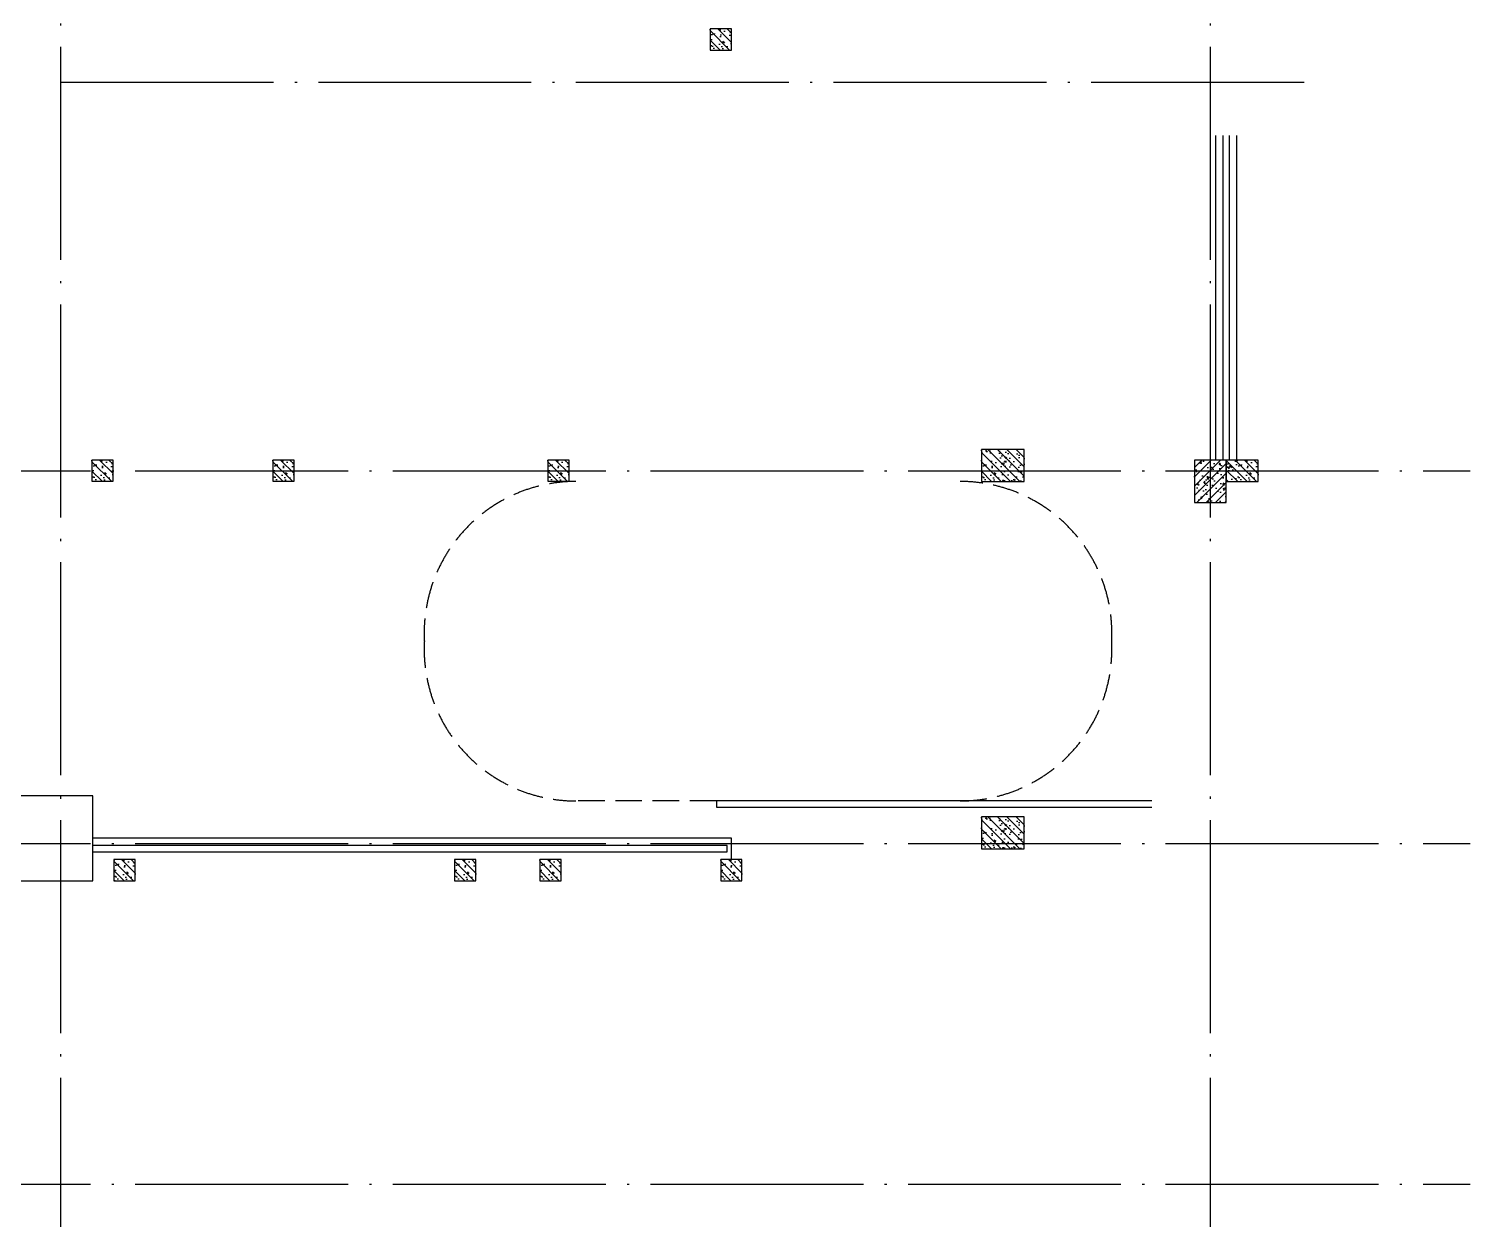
# Model space of a CAD drawing. Extents: x 6843040 to 15500510, y -6507076 to -4940511.
# Drawn here: x 9245105 to 9258646, y -5554030 to -5542852 of the extents above; entities that cross this region are included whole.
import ezdxf

# ---------------------------------------------------------------- set-up
doc = ezdxf.new("R2010")
doc.units = 0
doc.header["$LTSCALE"] = 1000
doc.header["$MEASUREMENT"] = 0
doc.linetypes.add('DASH', pattern=[0.35, 0.25, -0.1])
doc.linetypes.add('DOTE', pattern=[2.42, 2, -0.2, 0.02, -0.2])
for name, color, linetype in [('COLUMN', 10, 'Continuous'), ('DOTE', 8, 'DOTE'), ('FLOOR', 9, 'Continuous'), ('plan-1', 40, 'Continuous'), ('PUB_HATCH', 8, 'Continuous'), ('RAIL', 163, 'Continuous'), ('STAIR', 2, 'Continuous'), ('建筑细线', 5, 'Continuous')]:
    doc.layers.add(name, color=color, linetype=linetype)

# ---------------------------------------------------------------- blocks, each defined once
blk = doc.blocks.new('屋面层构造柱0911')
at = {"layer": 'PUB_HATCH'}
h = blk.add_hatch(dxfattribs=at)
h.set_pattern_fill('钢筋混凝土', color=256, scale=25, angle=90, style=0)
h.set_pattern_definition([(134.999998, (-1317475.31, 757308.32), (-44.194175, -44.194172), []), (140, (-1317475.31, 757308.32), (15.68804, 179.315045), [18.75, -206.25]), (85, (-1317475.3, 757308.32), (-188.048035, -34.68783), [15, -165]), (190.4514, (-1317474, 757323.26), (-172.35988, 144.62735), [15.93505, -175.28553]), (136.1842, (-1317525.3, 757308.32), (41.37976, 266.81026), [28.125, -309.375]), (186.6356, (-1317521.86, 757330.55), (-243.52946, 233.66568), [23.90257, -262.92825]), (81.1842, (-1317525.3, 757308.32), (-243.52964, 233.6655), [22.5, -247.5]), (111, (-1317512.81, 757333.32), (100.65473, 149.22676), [18.75, -206.25]), (56, (-1317512.8, 757333.32), (-181.28751, 60.82884), [15, -165]), (161.4514, (-1317504.42, 757345.75), (-80.63262, 210.05566), [15.93505, -175.28553]), (127.499998, (-1317475.31, 757308.32), (-83.223463, 3.039967), [0, -163, 0, -167.5, 0, -165.625]), (97.499998, (-1317475.31, 757308.32), (-98.602926, 65.767388), [0, -95.5, 0, -159.25, 0, -63.125]), (57.499998, (-1317475.31, 757252.57), (5.638722, 133.455609), [0, -62.5, 0, -195, 0, -258.75]), (47.499998, (-1317475.31, 757227.57), (-25.02624, 145.796543), [0, -81.25, 0, -129.5, 0, -183.75])])
edge = h.paths.add_edge_path()
edge.add_line((-1011059, 1024790), (-1011259, 1024790))
edge.add_line((-1011059, 1024790), (-1011059, 1024990))
edge.add_line((-1011059, 1024990), (-1011259, 1024990))
edge.add_line((-1011259, 1024990), (-1011259, 1024790))
h = blk.add_hatch(dxfattribs=at)
h.set_pattern_fill('钢筋混凝土', color=256, scale=25, angle=90, style=0)
h.set_pattern_definition([(134.999998, (-1314925.3, 753258.72), (-44.194175, -44.194172), []), (140, (-1314925.3, 753258.72), (15.68804, 179.315045), [18.75, -206.25]), (85, (-1314925.3, 753258.72), (-188.048035, -34.68783), [15, -165]), (190.4514, (-1314924, 753273.66), (-172.35988, 144.62735), [15.93505, -175.28553]), (136.1842, (-1314975.3, 753258.72), (41.37976, 266.81026), [28.125, -309.375]), (186.6356, (-1314971.85, 753280.95), (-243.52946, 233.66568), [23.90257, -262.92825]), (81.1842, (-1314975.3, 753258.72), (-243.52964, 233.6655), [22.5, -247.5]), (111, (-1314962.8, 753283.72), (100.65473, 149.22676), [18.75, -206.25]), (56, (-1314962.8, 753283.72), (-181.28751, 60.82884), [15, -165]), (161.4514, (-1314954.42, 753296.15), (-80.63262, 210.05566), [15.93505, -175.28553]), (127.499998, (-1314925.3, 753258.72), (-83.223463, 3.039967), [0, -163, 0, -167.5, 0, -165.625]), (97.499998, (-1314925.3, 753258.72), (-98.602926, 65.767388), [0, -95.5, 0, -159.25, 0, -63.125]), (57.499998, (-1314925.3, 753202.97), (5.638722, 133.455609), [0, -62.5, 0, -195, 0, -258.75]), (47.499998, (-1314925.3, 753177.97), (-25.02624, 145.796543), [0, -81.25, 0, -129.5, 0, -183.75])])
edge = h.paths.add_edge_path()
edge.add_line((-1008309, 1020740), (-1008709, 1020740))
edge.add_line((-1008309, 1020740), (-1008309, 1021040))
edge.add_line((-1008309, 1021040), (-1008709, 1021040))
edge.add_line((-1008709, 1021040), (-1008709, 1020740))
h = blk.add_hatch(dxfattribs=at)
h.set_pattern_fill('钢筋混凝土', color=256, scale=25, angle=90, style=0)
h.set_pattern_definition([(134.999998, (-1323282.9, 753259.66), (-44.194175, -44.194172), []), (140, (-1323282.9, 753259.66), (15.68804, 179.315045), [18.75, -206.25]), (85, (-1323282.9, 753259.66), (-188.048035, -34.68783), [15, -165]), (190.4514, (-1323281.6, 753274.6), (-172.35988, 144.62735), [15.93505, -175.28553]), (136.1842, (-1323332.9, 753259.66), (41.37976, 266.81026), [28.125, -309.375]), (186.6356, (-1323329.45, 753281.9), (-243.52946, 233.66568), [23.90257, -262.92825]), (81.1842, (-1323332.9, 753259.66), (-243.52964, 233.6655), [22.5, -247.5]), (111, (-1323320.4, 753284.66), (100.65473, 149.22676), [18.75, -206.25]), (56, (-1323320.4, 753284.66), (-181.28751, 60.82884), [15, -165]), (161.4514, (-1323312.01, 753297.1), (-80.63262, 210.05566), [15.93505, -175.28553]), (127.499998, (-1323282.9, 753259.66), (-83.223463, 3.039967), [0, -163, 0, -167.5, 0, -165.625]), (97.499998, (-1323282.9, 753259.66), (-98.602926, 65.767388), [0, -95.5, 0, -159.25, 0, -63.125]), (57.499998, (-1323282.9, 753203.91), (5.638722, 133.455609), [0, -62.5, 0, -195, 0, -258.75]), (47.499998, (-1323282.9, 753178.91), (-25.02624, 145.796543), [0, -81.25, 0, -129.5, 0, -183.75])])
edge = h.paths.add_edge_path()
edge.add_line((-1016867, 1020741), (-1017067, 1020741))
edge.add_line((-1016867, 1020741), (-1016867, 1020941))
edge.add_line((-1016867, 1020941), (-1017067, 1020941))
edge.add_line((-1017067, 1020941), (-1017067, 1020741))
h = blk.add_hatch(dxfattribs=at)
h.set_pattern_fill('钢筋混凝土', color=256, scale=25, angle=90, style=0)
h.set_pattern_definition([(134.999998, (-1321582.9, 753259.66), (-44.194175, -44.194172), []), (140, (-1321582.9, 753259.66), (15.68804, 179.315045), [18.75, -206.25]), (85, (-1321582.9, 753259.66), (-188.048035, -34.68783), [15, -165]), (190.4514, (-1321581.6, 753274.6), (-172.35988, 144.62735), [15.93505, -175.28553]), (136.1842, (-1321632.9, 753259.66), (41.37976, 266.81026), [28.125, -309.375]), (186.6356, (-1321629.45, 753281.9), (-243.52946, 233.66568), [23.90257, -262.92825]), (81.1842, (-1321632.9, 753259.66), (-243.52964, 233.6655), [22.5, -247.5]), (111, (-1321620.4, 753284.66), (100.65473, 149.22676), [18.75, -206.25]), (56, (-1321620.4, 753284.66), (-181.28751, 60.82884), [15, -165]), (161.4514, (-1321612.01, 753297.1), (-80.63262, 210.05566), [15.93505, -175.28553]), (127.499998, (-1321582.9, 753259.66), (-83.223463, 3.039967), [0, -163, 0, -167.5, 0, -165.625]), (97.499998, (-1321582.9, 753259.66), (-98.602926, 65.767388), [0, -95.5, 0, -159.25, 0, -63.125]), (57.499998, (-1321582.9, 753203.91), (5.638722, 133.455609), [0, -62.5, 0, -195, 0, -258.75]), (47.499998, (-1321582.9, 753178.91), (-25.02624, 145.796543), [0, -81.25, 0, -129.5, 0, -183.75])])
edge = h.paths.add_edge_path()
edge.add_line((-1015167, 1020741), (-1015367, 1020741))
edge.add_line((-1015167, 1020741), (-1015167, 1020941))
edge.add_line((-1015167, 1020941), (-1015367, 1020941))
edge.add_line((-1015367, 1020941), (-1015367, 1020741))
h = blk.add_hatch(dxfattribs=at)
h.set_pattern_fill('钢筋混凝土', color=256, scale=25, angle=90, style=0)
h.set_pattern_definition([(134.999998, (-1319000.217, 753259.66), (-44.194175, -44.194172), []), (140, (-1319000.22, 753259.66), (15.68804, 179.315045), [18.75, -206.25]), (85, (-1319000.22, 753259.66), (-188.048035, -34.68783), [15, -165]), (190.4514, (-1318998.91, 753274.6), (-172.35988, 144.62735), [15.93505, -175.28553]), (136.1842, (-1319050.22, 753259.66), (41.37976, 266.81026), [28.125, -309.375]), (186.6356, (-1319046.77, 753281.9), (-243.52946, 233.66568), [23.90257, -262.92825]), (81.1842, (-1319050.22, 753259.66), (-243.52964, 233.6655), [22.5, -247.5]), (111, (-1319037.72, 753284.66), (100.65473, 149.22676), [18.75, -206.25]), (56, (-1319037.72, 753284.66), (-181.28751, 60.82884), [15, -165]), (161.4514, (-1319029.33, 753297.1), (-80.63262, 210.05566), [15.93505, -175.28553]), (127.499998, (-1319000.217, 753259.66), (-83.223463, 3.039967), [0, -163, 0, -167.5, 0, -165.625]), (97.499998, (-1319000.22, 753259.66), (-98.602926, 65.767388), [0, -95.5, 0, -159.25, 0, -63.125]), (57.499998, (-1319000.22, 753203.91), (5.638722, 133.455609), [0, -62.5, 0, -195, 0, -258.75]), (47.499998, (-1319000.22, 753178.91), (-25.02624, 145.796543), [0, -81.25, 0, -129.5, 0, -183.75])])
edge = h.paths.add_edge_path()
edge.add_line((-1012584, 1020741), (-1012784, 1020741))
edge.add_line((-1012584, 1020741), (-1012584, 1020941))
edge.add_line((-1012584, 1020941), (-1012784, 1020941))
edge.add_line((-1012784, 1020941), (-1012784, 1020741))
h = blk.add_hatch(dxfattribs=at)
h.set_pattern_fill('钢筋混凝土', color=256, scale=25, style=0)
h.set_pattern_definition([(44.999998, (-1274190.48, 1327157.06), (-44.194172, 44.194175), []), (50, (-1274190.48, 1327157.06), (179.315045, -15.68804), [18.75, -206.25]), (355, (-1274190.48, 1327157.06), (-34.68783, 188.048035), [15, -165]), (100.4514, (-1274175.53, 1327155.75), (144.62735, 172.35988), [15.93505, -175.28553]), (46.1842, (-1274190.48, 1327207.06), (266.81026, -41.37976), [28.125, -309.375]), (96.6356, (-1274168.24, 1327203.6), (233.66568, 243.52946), [23.90257, -262.92825]), (351.1842, (-1274190.48, 1327207.06), (233.6655, 243.52964), [22.5, -247.5]), (21, (-1274165.48, 1327194.56), (149.22676, -100.65473), [18.75, -206.25]), (326, (-1274165.48, 1327194.56), (60.82884, 181.28751), [15, -165]), (71.4514, (-1274153.04, 1327186.17), (210.05566, 80.63262), [15.93505, -175.28553]), (37.499998, (-1274190.48, 1327157.06), (3.039967, 83.223463), [0, -163, 0, -167.5, 0, -165.625]), (7.499998, (-1274190.48, 1327157.06), (65.767388, 98.602926), [0, -95.5, 0, -159.25, 0, -63.125]), (327.499998, (-1274246.23, 1327157.06), (133.455609, -5.638722), [0, -62.5, 0, -195, 0, -258.75]), (317.499998, (-1274271.23, 1327157.06), (145.796543, 25.02624), [0, -81.25, 0, -129.5, 0, -183.75])])
edge = h.paths.add_edge_path()
edge.add_line((-1006709, 1020541), (-1006709, 1020941))
edge.add_line((-1006709, 1020541), (-1006409, 1020541))
edge.add_line((-1006409, 1020541), (-1006409, 1020941))
edge.add_line((-1006409, 1020941), (-1006709, 1020941))
h = blk.add_hatch(dxfattribs=at)
h.set_pattern_fill('钢筋混凝土', color=256, scale=25, angle=90, style=0)
h.set_pattern_definition([(134.999998, (-1312525.3, 753258.764), (-44.194175, -44.194172), []), (140, (-1312525.3, 753258.76), (15.68804, 179.315045), [18.75, -206.25]), (85, (-1312525.3, 753258.76), (-188.048035, -34.68783), [15, -165]), (190.4514, (-1312524, 753273.7), (-172.35988, 144.62735), [15.93505, -175.28553]), (136.1842, (-1312575.3, 753258.76), (41.37976, 266.81026), [28.125, -309.375]), (186.6356, (-1312571.85, 753281), (-243.52946, 233.66568), [23.90257, -262.92825]), (81.1842, (-1312575.3, 753258.76), (-243.52964, 233.6655), [22.5, -247.5]), (111, (-1312562.8, 753283.76), (100.65473, 149.22676), [18.75, -206.25]), (56, (-1312562.8, 753283.76), (-181.28751, 60.82884), [15, -165]), (161.4514, (-1312554.41, 753296.2), (-80.63262, 210.05566), [15.93505, -175.28553]), (127.499998, (-1312525.3, 753258.764), (-83.223463, 3.039967), [0, -163, 0, -167.5, 0, -165.625]), (97.499998, (-1312525.3, 753258.76), (-98.602926, 65.767388), [0, -95.5, 0, -159.25, 0, -63.125]), (57.499998, (-1312525.3, 753203.014), (5.638722, 133.455609), [0, -62.5, 0, -195, 0, -258.75]), (47.499998, (-1312525.3, 753178.01), (-25.02624, 145.796543), [0, -81.25, 0, -129.5, 0, -183.75])])
edge = h.paths.add_edge_path()
edge.add_line((-1006109, 1020740), (-1006409, 1020740))
edge.add_line((-1006109, 1020740), (-1006109, 1020940))
edge.add_line((-1006109, 1020940), (-1006409, 1020940))
edge.add_line((-1006409, 1020940), (-1006409, 1020740))
h = blk.add_hatch(dxfattribs=at)
h.set_pattern_fill('钢筋混凝土', color=256, scale=25, angle=90, style=0)
h.set_pattern_definition([(134.999998, (-1314925.3, 749808.72), (-44.194175, -44.194172), []), (140, (-1314925.3, 749808.72), (15.68804, 179.315045), [18.75, -206.25]), (85, (-1314925.3, 749808.72), (-188.048035, -34.68783), [15, -165]), (190.4514, (-1314924, 749823.66), (-172.35988, 144.62735), [15.93505, -175.28553]), (136.1842, (-1314975.3, 749808.72), (41.37976, 266.81026), [28.125, -309.375]), (186.6356, (-1314971.85, 749830.95), (-243.52946, 233.66568), [23.90257, -262.92825]), (81.1842, (-1314975.3, 749808.72), (-243.52964, 233.6655), [22.5, -247.5]), (111, (-1314962.8, 749833.72), (100.65473, 149.22676), [18.75, -206.25]), (56, (-1314962.8, 749833.72), (-181.28751, 60.82884), [15, -165]), (161.4514, (-1314954.41, 749846.15), (-80.63262, 210.05566), [15.93505, -175.28553]), (127.499998, (-1314925.3, 749808.72), (-83.223463, 3.039967), [0, -163, 0, -167.5, 0, -165.625]), (97.499998, (-1314925.3, 749808.72), (-98.602926, 65.767388), [0, -95.5, 0, -159.25, 0, -63.125]), (57.499998, (-1314925.3, 749752.97), (5.638722, 133.455609), [0, -62.5, 0, -195, 0, -258.75]), (47.499998, (-1314925.3, 749727.97), (-25.02624, 145.796543), [0, -81.25, 0, -129.5, 0, -183.75])])
edge = h.paths.add_edge_path()
edge.add_line((-1008309, 1017290), (-1008709, 1017290))
edge.add_line((-1008309, 1017290), (-1008309, 1017590))
edge.add_line((-1008309, 1017590), (-1008709, 1017590))
edge.add_line((-1008709, 1017590), (-1008709, 1017290))
h = blk.add_hatch(dxfattribs=at)
h.set_pattern_fill('钢筋混凝土', color=256, scale=25, angle=90, style=0)
h.set_pattern_definition([(134.999998, (-1323075.3, 749508.72), (-44.194175, -44.194172), []), (140, (-1323075.3, 749508.72), (15.68804, 179.315045), [18.75, -206.25]), (85, (-1323075.3, 749508.72), (-188.048035, -34.68783), [15, -165]), (190.4514, (-1323074, 749523.66), (-172.35988, 144.62735), [15.93505, -175.28553]), (136.1842, (-1323125.3, 749508.72), (41.37976, 266.81026), [28.125, -309.375]), (186.6356, (-1323121.85, 749530.95), (-243.52946, 233.66568), [23.90257, -262.92825]), (81.1842, (-1323125.3, 749508.72), (-243.52964, 233.6655), [22.5, -247.5]), (111, (-1323112.8, 749533.72), (100.65473, 149.22676), [18.75, -206.25]), (56, (-1323112.8, 749533.72), (-181.28751, 60.82884), [15, -165]), (161.4514, (-1323104.41, 749546.15), (-80.63262, 210.05566), [15.93505, -175.28553]), (127.499998, (-1323075.3, 749508.72), (-83.223463, 3.039967), [0, -163, 0, -167.5, 0, -165.625]), (97.499998, (-1323075.3, 749508.72), (-98.602926, 65.767388), [0, -95.5, 0, -159.25, 0, -63.125]), (57.499998, (-1323075.3, 749452.97), (5.638722, 133.455609), [0, -62.5, 0, -195, 0, -258.75]), (47.499998, (-1323075.3, 749427.97), (-25.02624, 145.796543), [0, -81.25, 0, -129.5, 0, -183.75])])
edge = h.paths.add_edge_path()
edge.add_line((-1016659, 1016990), (-1016859, 1016990))
edge.add_line((-1016659, 1016990), (-1016659, 1017190))
edge.add_line((-1016659, 1017190), (-1016859, 1017190))
edge.add_line((-1016859, 1017190), (-1016859, 1016990))
h = blk.add_hatch(dxfattribs=at)
h.set_pattern_fill('钢筋混凝土', color=256, scale=25, angle=90, style=0)
h.set_pattern_definition([(134.999998, (-1319875.3, 749508.72), (-44.194175, -44.194172), []), (140, (-1319875.3, 749508.72), (15.68804, 179.315045), [18.75, -206.25]), (85, (-1319875.3, 749508.72), (-188.048035, -34.68783), [15, -165]), (190.4514, (-1319874, 749523.66), (-172.35988, 144.62735), [15.93505, -175.28553]), (136.1842, (-1319925.3, 749508.72), (41.37976, 266.81026), [28.125, -309.375]), (186.6356, (-1319921.85, 749530.95), (-243.52946, 233.66568), [23.90257, -262.92825]), (81.1842, (-1319925.3, 749508.72), (-243.52964, 233.6655), [22.5, -247.5]), (111, (-1319912.8, 749533.72), (100.65473, 149.22676), [18.75, -206.25]), (56, (-1319912.8, 749533.72), (-181.28751, 60.82884), [15, -165]), (161.4514, (-1319904.41, 749546.15), (-80.63262, 210.05566), [15.93505, -175.28553]), (127.499998, (-1319875.3, 749508.72), (-83.223463, 3.039967), [0, -163, 0, -167.5, 0, -165.625]), (97.499998, (-1319875.3, 749508.72), (-98.602926, 65.767388), [0, -95.5, 0, -159.25, 0, -63.125]), (57.499998, (-1319875.3, 749452.97), (5.638722, 133.455609), [0, -62.5, 0, -195, 0, -258.75]), (47.499998, (-1319875.3, 749427.97), (-25.02624, 145.796543), [0, -81.25, 0, -129.5, 0, -183.75])])
edge = h.paths.add_edge_path()
edge.add_line((-1013459, 1016990), (-1013659, 1016990))
edge.add_line((-1013459, 1016990), (-1013459, 1017190))
edge.add_line((-1013459, 1017190), (-1013659, 1017190))
edge.add_line((-1013659, 1017190), (-1013659, 1016990))
h = blk.add_hatch(dxfattribs=at)
h.set_pattern_fill('钢筋混凝土', color=256, scale=25, angle=90, style=0)
h.set_pattern_definition([(134.999998, (-1319075.3, 749508.72), (-44.194175, -44.194172), []), (140, (-1319075.3, 749508.72), (15.68804, 179.315045), [18.75, -206.25]), (85, (-1319075.3, 749508.72), (-188.048035, -34.68783), [15, -165]), (190.4514, (-1319074, 749523.66), (-172.35988, 144.62735), [15.93505, -175.28553]), (136.1842, (-1319125.3, 749508.72), (41.37976, 266.81026), [28.125, -309.375]), (186.6356, (-1319121.85, 749530.95), (-243.52946, 233.66568), [23.90257, -262.92825]), (81.1842, (-1319125.3, 749508.72), (-243.52964, 233.6655), [22.5, -247.5]), (111, (-1319112.8, 749533.72), (100.65473, 149.22676), [18.75, -206.25]), (56, (-1319112.8, 749533.72), (-181.28751, 60.82884), [15, -165]), (161.4514, (-1319104.41, 749546.15), (-80.63262, 210.05566), [15.93505, -175.28553]), (127.499998, (-1319075.3, 749508.72), (-83.223463, 3.039967), [0, -163, 0, -167.5, 0, -165.625]), (97.499998, (-1319075.3, 749508.72), (-98.602926, 65.767388), [0, -95.5, 0, -159.25, 0, -63.125]), (57.499998, (-1319075.3, 749452.97), (5.638722, 133.455609), [0, -62.5, 0, -195, 0, -258.75]), (47.499998, (-1319075.3, 749427.97), (-25.02624, 145.796543), [0, -81.25, 0, -129.5, 0, -183.75])])
edge = h.paths.add_edge_path()
edge.add_line((-1012659, 1016990), (-1012859, 1016990))
edge.add_line((-1012659, 1016990), (-1012659, 1017190))
edge.add_line((-1012659, 1017190), (-1012859, 1017190))
edge.add_line((-1012859, 1017190), (-1012859, 1016990))
h = blk.add_hatch(dxfattribs=at)
h.set_pattern_fill('钢筋混凝土', color=256, scale=25, angle=90, style=0)
h.set_pattern_definition([(134.999998, (-1317375.3, 749508.72), (-44.194175, -44.194172), []), (140, (-1317375.3, 749508.72), (15.68804, 179.315045), [18.75, -206.25]), (85, (-1317375.3, 749508.72), (-188.048035, -34.68783), [15, -165]), (190.4514, (-1317374, 749523.66), (-172.35988, 144.62735), [15.93505, -175.28553]), (136.1842, (-1317425.3, 749508.72), (41.37976, 266.81026), [28.125, -309.375]), (186.6356, (-1317421.85, 749530.95), (-243.52946, 233.66568), [23.90257, -262.92825]), (81.1842, (-1317425.3, 749508.72), (-243.52964, 233.6655), [22.5, -247.5]), (111, (-1317412.8, 749533.72), (100.65473, 149.22676), [18.75, -206.25]), (56, (-1317412.8, 749533.72), (-181.28751, 60.82884), [15, -165]), (161.4514, (-1317404.41, 749546.15), (-80.63262, 210.05566), [15.93505, -175.28553]), (127.499998, (-1317375.3, 749508.72), (-83.223463, 3.039967), [0, -163, 0, -167.5, 0, -165.625]), (97.499998, (-1317375.3, 749508.72), (-98.602926, 65.767388), [0, -95.5, 0, -159.25, 0, -63.125]), (57.499998, (-1317375.3, 749452.97), (5.638722, 133.455609), [0, -62.5, 0, -195, 0, -258.75]), (47.499998, (-1317375.3, 749427.97), (-25.02624, 145.796543), [0, -81.25, 0, -129.5, 0, -183.75])])
edge = h.paths.add_edge_path()
edge.add_line((-1010959, 1016990), (-1011159, 1016990))
edge.add_line((-1010959, 1016990), (-1010959, 1017190))
edge.add_line((-1010959, 1017190), (-1011159, 1017190))
edge.add_line((-1011159, 1017190), (-1011159, 1016990))
at = {"layer": 'COLUMN'}
for points in [[(-1011259, 1024790), (-1011059, 1024790), (-1011059, 1024990), (-1011259, 1024990)], [(-1008709, 1020740), (-1008309, 1020740), (-1008309, 1021040), (-1008709, 1021040)], [(-1017067, 1020741), (-1016867, 1020741), (-1016867, 1020941), (-1017067, 1020941)], [(-1015367, 1020741), (-1015167, 1020741), (-1015167, 1020941), (-1015367, 1020941)], [(-1012784, 1020741), (-1012584, 1020741), (-1012584, 1020941), (-1012784, 1020941)], [(-1006709, 1020941), (-1006709, 1020541), (-1006409, 1020541), (-1006409, 1020941)], [(-1006409, 1020740), (-1006109, 1020740), (-1006109, 1020940), (-1006409, 1020940)], [(-1008709, 1017290), (-1008309, 1017290), (-1008309, 1017590), (-1008709, 1017590)], [(-1016859, 1016990), (-1016659, 1016990), (-1016659, 1017190), (-1016859, 1017190)], [(-1013659, 1016990), (-1013459, 1016990), (-1013459, 1017190), (-1013659, 1017190)], [(-1012859, 1016990), (-1012659, 1016990), (-1012659, 1017190), (-1012859, 1017190)], [(-1011159, 1016990), (-1010959, 1016990), (-1010959, 1017190), (-1011159, 1017190)]]:
    blk.add_lwpolyline(points, close=True, dxfattribs=at)

msp = doc.modelspace()

# ---------------------------------------------------------------- linework, layer by layer
at = {"layer": 'DOTE'}
for p, q in [((9245405.3, -5554702), (9245405.3, -5485702.5)), ((9256205.3, -5554702), (9256205.3, -5485702.5)), ((9245405.3, -5543352.4), (9257205.3, -5543352.4)), ((9125105.3, -5547002), (9258646.1, -5547002)), ((9125105.3, -5550502), (9258646.1, -5550502)), ((9125105.3, -5553702), (9258646.1, -5553702))]:
    msp.add_line(p, q, dxfattribs=at)
at = {"layer": 'FLOOR'}
for points in [[(9256255.3, -5546901.5), (9256255.3, -5543852.4)], [(9256455.3, -5546901.5), (9256455.3, -5543852.4)], [(9251705.3, -5550652), (9251705.3, -5550452), (9245705.3, -5550452)]]:
    msp.add_lwpolyline(points, dxfattribs=at)
at = {"layer": 'FLOOR', "linetype": 'DASH'}
for points in [[(9250244.1, -5550102.5, -0.4297216), (9248821.1, -5548602.5, -0.4297216), (9250244.1, -5547102.5)], [(9253855.3, -5550102.5, 0.4297216), (9255278.3, -5548602.5, 0.4297216), (9253855.3, -5547102.5)]]:
    msp.add_lwpolyline(points, format="xyb", dxfattribs=at)
msp.add_lwpolyline([(9251565.3, -5550101.2), (9250244.1, -5550102.5)], dxfattribs=at)
at = {"layer": 'plan-1'}
msp.add_lwpolyline([(9244905.3, -5550852), (9245705.3, -5550852), (9245705.3, -5550053.1), (9244905.3, -5550053.1)], close=True, dxfattribs=at)
at = {"layer": 'RAIL'}
for points in [[(9256325.3, -5546901.5), (9256325.3, -5543852.4)], [(9256385.3, -5546901.5), (9256385.3, -5543852.4)], [(9245705.3, -5550582), (9251665.3, -5550582), (9251665.3, -5550522), (9245705.3, -5550522)]]:
    msp.add_lwpolyline(points, dxfattribs=at)
at = {"layer": 'STAIR'}
msp.add_lwpolyline([(9255655.3, -5550102.6), (9251565.3, -5550101.2), (9251565.3, -5550161.2), (9255655.3, -5550162.6)], dxfattribs=at)

# ---------------------------------------------------------------- block references
at = {"layer": '建筑细线'}
msp.add_blockref('屋面层构造柱0911', (10262764.2, -6567842.2), dxfattribs=at)

doc.saveas('drawing.dxf')
